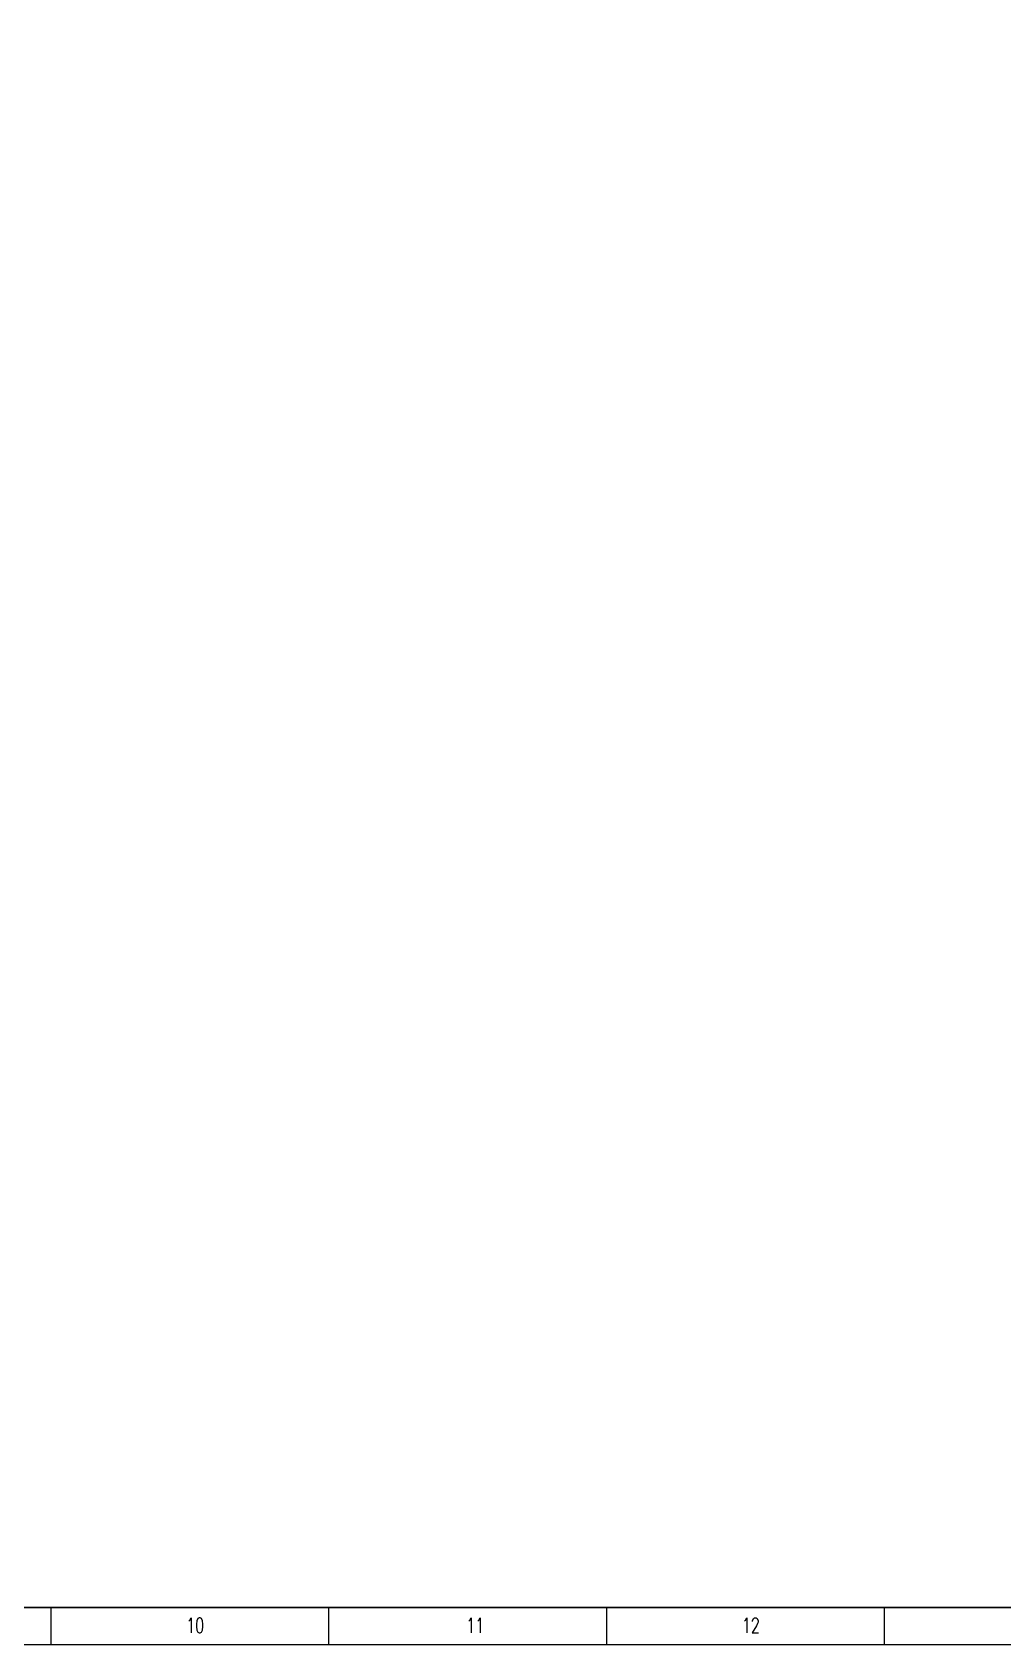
# Model space of a CAD drawing. Header units: millimetres. Extents: x 9457918 to 13593166, y 4220846 to 4815071.
# Drawn here: x 11079017 to 11262493, y 4220846 to 4525796 of the extents above; entities that cross this region are included whole.
import ezdxf

# ---------------------------------------------------------------- set-up
doc = ezdxf.new("R2010")
doc.units = ezdxf.units.MM
doc.styles.add('TEG BORDER', font='txt_qlt.shx', dxfattribs={"width": 0.7, "bigfont": 'hztxt.shx'})

# ---------------------------------------------------------------- blocks, each defined once
blk = doc.blocks.new('TEG BORDER A2')
at = {"linetype": 'Continuous'}
blk.add_line((5, 5), (489, 5), dxfattribs=at)
for p, q in [((334.12, 0), (334.12, 5)), ((371.25, 0), (371.25, 5)), ((408.37, 0), (408.37, 5)), ((445.5, 0), (445.5, 5))]:
    blk.add_line(p, q)
at = {"color": 5, "lineweight": 15}
blk.add_lwpolyline([(0, 420), (594, 420), (594, 0), (0, 0)], close=True, dxfattribs=at)
blk.add_lwpolyline([(5, 415), (589, 415), (589, 5), (5, 5)], close=True)
at = {"char_height": 2, "width": 2, "attachment_point": 7, "style": 'TEG BORDER'}
for s, insert in [('\\pi2.2204e-016;10', (352.17, 1.59)), ('\\pi0.3;11', (389.3, 1.59)), ('\\pi2.2204e-016;12', (426.42, 1.59))]:
    blk.add_mtext(s, dxfattribs=dict(at, insert=insert))

msp = doc.modelspace()

# ---------------------------------------------------------------- block references
at = {"xscale": 1414.822142748791, "yscale": 1414.822142748791, "zscale": 1414.822142748791}
msp.add_blockref('TEG BORDER A2', (10609859, 4220846), dxfattribs=at)

doc.saveas('drawing.dxf')
